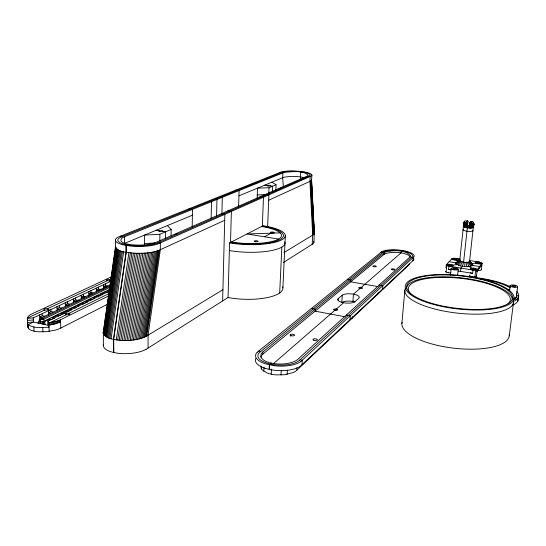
<?xml version="1.0" encoding="UTF-8"?>
<svg xmlns="http://www.w3.org/2000/svg" width="546" height="546" viewBox="0 0 546 546"><rect width="100%" height="100%" fill="white"/><g stroke="black" fill="none" stroke-linecap="round" stroke-linejoin="round"><path stroke-width="0.82" d="M159.848 240.998L159.869 234.254L171.157 229.443L167.369 225.6M165.54 238.5L165.581 231.818L162.749 231.347M171.11 236.056L171.157 229.443M192.199 227.102L192.465 209.35L188.923 208.804M211.138 218.605L211.5 201.679M216.571 216.216L216.96 199.474M221.894 213.425L222.297 197.318M222.625 300.948L224.863 214.36L221.219 213.793M145.973 349.392L228.051 297.515L229.566 242.915L263.158 225.716A38.513 10.176 2.1 0 1 283.367 238.848L280.644 240.411A38.513 10.176 2.1 0 1 229.566 242.915M238.595 206.852L239.093 190.547L235.824 190.076M257.146 198.348L257.521 188.158L269.041 187.735L276.092 184.732L275.839 190.547M262.346 226.133L263.465 197.243L260.019 196.778M472.891 264.83L469.307 261.036L472.474 264.175L472.727 265.445L468.98 266.605L464.707 266.564L464.864 262.38L461.322 261.677L459.732 260.579L463.404 226.372L463.95 225.826M409.452 263.397L409.5 263.67A16.162 4.607 4.8 0 1 408.893 264.974L296.812 370.256A22.823 9.282 2.3 0 1 293.291 372.502L284.739 374.733L275.976 374.884A16.858 6.893 2.3 0 1 267.014 372.925L262.087 369.806L261.329 368.762L261.432 366.277M268.803 193.646L269.041 187.735M267.608 227.184L268.919 194.826L265.568 194.342M260.722 357.255L260.879 356.715A23.423 9.343 2.5 0 1 262.831 354.156L262.913 351.965L384.131 252.839A16.578 4.586 4.9 0 1 386.22 251.788C393.98 250.307 404.927 249.385 410.558 255.671A16.53 4.573 4.8 0 1 409.944 256.968L297.836 359.309A23.376 9.227 2.3 0 1 294.226 361.541C287.073 364.441 279.013 364.619 271.498 363.158C267.369 362.148 259.903 360.114 260.968 354.511A23.444 9.289 2.5 0 1 262.919 351.965M263.8 371.266L263.971 367.096M272.352 192.083L272.597 186.22L270.256 185.893M413.595 258.251A16.974 4.75 4.8 0 1 413.486 260.108L300.669 365.902A24.085 9.657 2.4 0 1 273.833 370.208L269.144 369.376L269.335 364.865L271.498 363.158M269.437 369.437L269.635 364.933L270.495 364.025M271.212 374.167L271.43 369.144M282.896 172.877L124.406 236.8A23.164 6.224 0.2 0 0 121.526 238.445C118.346 242.349 126.201 243.953 128.754 244.342C136.411 245.543 144.315 245.331 151.884 243.68A23.13 6.17 0.1 0 0 156.299 242.274L307.132 176.112A16.121 3.187 2.9 0 0 308.258 175.252C303.235 170.031 292.397 171.847 285.401 172.208A16.155 3.201 3 0 0 282.896 172.877L282.678 177.703L283.347 186.991M228.051 297.515A37.824 12.155 1.8 0 0 278.228 293.905L279.675 293.004L281.838 247.099L283.026 246.301A38.418 10.456 2 0 0 284.78 241.844M282.896 287.879L285.353 235.408M281.013 375.02L281.21 370.83M287.121 374.372L287.326 370.188M290.274 336.295L290.356 334.643M296.812 370.256L296.942 367.772M268.7 200.218L310.783 180.992L311.595 180.16L311.889 175.109M302.034 364.673L302.272 360.237L300.054 359.773M312.182 244.308L312.701 235.114L309.937 181.395L310.196 176.522L308.667 176.317M313.923 242.328L314.278 232.651M338.131 300.245L338.24 298.594L342.274 295.195A8.825 2.887 4.1 0 1 353.474 294.178L401.017 252.866L401.617 250.88L402.184 250.498L405.098 251.051M342.274 295.195L341.776 302.552A8.804 2.948 4.2 0 1 354.955 301.958M350 319.703L350.279 315.779L346.335 315.035M352.15 318.277L352.266 316.632M378.18 293.823L378.303 292.301M262.824 354.156L384.002 254.436L384.131 252.839M382.555 289.182L382.848 285.613L379.252 284.992M283.94 252.6L313.295 234.753L314.435 233.203M401.883 323.498L404.832 290.404M412.913 260.729L413.206 257.494L411.575 257.234M446.089 272.072L446.758 265.52M450.969 269.84L448.573 269.451L448.914 266.161L473.027 270.052L472.652 273.362L458.155 271.007M450.45 275.102L451.16 268.318M466.4 226.426A2.628 0.621 5.7 0 1 467.533 226.358L468.072 221.355L467.41 220.809A4.825 1.119 5.6 0 0 465.656 222.55L465.137 227.334L464.332 227.027L464.762 224.249L463.363 223.287L464.523 221.942L463.301 223.86L464.059 224.283L463.8 226.706L463.834 223.969L463.411 223.573L464.673 222.55M457.596 275.471L458.271 269.198M463.854 224.488L463.574 226.392M466.85 224.822L464.701 224.829L464.093 224.522L464.155 223.949L464.748 223.089L467.035 223.143M460.558 271.396L460.913 268.1L462.448 266.291L463.581 262.223L467.356 227.812L466.086 227.627M466.577 227.327L467.123 222.304A2.634 0.607 5.6 0 1 468.072 221.355M467.315 221.649L467.41 220.809M469.144 227.702L469.69 222.672A2.634 0.607 5.6 0 0 471.444 222.379A2.634 0.607 5.6 0 0 470.632 221.724L470.543 222.556M469.69 222.672L470.365 223.225L469.847 228.016L473.054 227.457L473.355 222.925L474.03 224.181L473.867 225.075L472.686 225.505L470.652 225.682L469.417 225.191M470.652 225.682L470.277 224.072L469.601 223.512M471.997 222.311L472.085 221.478L470.632 221.724M473.785 223.853L473.867 225.075L470.113 225.58L471.683 225.621L471.744 225.041L471.41 224.044L470.277 224.072L471.744 225.041L474.03 224.181L473.587 223.239L473.935 224.495L473.491 223.526L471.41 224.044M470.98 227.989L471.246 225.559L471.683 225.621M471.935 227.887L472.201 225.45L472.686 225.505L472.365 223.942M472.638 227.702L472.911 225.273L473.867 225.075L473.416 224.747L473.054 227.457M473.327 227.184L469.54 261.411L468.277 262.264L464.864 262.38M474.918 276.795L475.668 270.181L474.706 269.663M481.053 265.445A3.44 0.949 6.3 0 0 481.838 265.083L476.986 271.355L477.177 269.704L482.022 263.465A3.44 0.942 6.3 0 0 477.566 261.93A3.44 0.942 6.3 0 0 476.412 263.418A3.44 0.942 6.3 0 0 482.022 263.465M476.494 276.044L477.054 271.103M479.443 268.182L479.627 266.544L472.727 265.445L469.437 261.752M481.34 269.669L482.084 263.227M260.851 366.066L261.329 368.762M509.459 290.417L510.08 285.51M509.247 335.879L513.533 302.286M514.1 299.672A42.295 12.811 6.6 0 0 515.001 298.955L516.27 297.413L517.635 286.752A3.856 1.119 7.3 0 0 512.489 284.923A3.856 1.119 7.3 0 0 511.438 286.732A3.856 1.119 7.3 0 0 517.635 286.752M106.941 304.545L60.783 328.091A22.12 7.589 -3.3 0 1 56.115 329.914L46.649 331.695L38.179 331.763A16.325 5.631 -3.3 0 1 34.023 331.149C31.422 330.678 26.31 328.856 28.071 325.32M517.704 301.276L518.7 296.021A44.178 13.377 6.6 0 0 516.741 291.455M27.655 326.651L27.361 317.922L28.392 316.182L30.624 314.496L111.561 276.774M27.587 319.56L27.389 320.434L33.333 319.963M222.911 289.701L146.813 335.967C138.909 340.226 129.566 340.834 120.762 340.424C114.776 339.53 105.863 339.435 103.146 332.951L115.527 246.355C117.615 252.948 127.791 251.993 133.415 253.139C142.103 253.528 151.16 253.364 159.357 250.129L224.713 220.297M103.269 333.51L115.643 247.652M103.494 334.07L115.889 248.075M103.822 334.623L116.237 248.498M104.245 335.155L116.687 248.915M104.777 335.681L117.233 249.317M105.398 336.193L117.875 249.713M106.122 336.684L118.619 250.095M106.934 337.155L119.451 250.464M107.842 337.605L120.373 250.819M108.831 338.022L121.376 251.153M109.903 338.424L122.461 251.467M111.077 338.8L123.655 251.774M116.264 339.933L128.89 252.702M117.745 340.138L130.385 252.88M119.233 340.301L131.886 253.023M120.762 340.424L133.415 253.139M122.311 340.513L134.971 253.228M123.881 340.561L136.548 253.289M125.464 340.567L138.131 253.317M127.054 340.533L139.721 253.317M128.638 340.465L141.305 253.283M130.214 340.356L142.881 253.228M131.777 340.213L144.444 253.139M133.313 340.028L145.973 253.023M134.814 339.81L147.475 252.873M136.282 339.557L148.935 252.702M137.708 339.271L150.355 252.505M103.337 345.284L103.399 331.245M139.08 338.95L151.72 252.286M140.404 338.602L153.023 252.034M141.66 338.22L154.272 251.767M142.847 337.817L155.446 251.474M143.96 337.38L156.552 251.16M145.004 336.93L157.576 250.832M145.959 336.452L158.517 250.484M146.813 335.967L159.357 250.129M516.223 293.182A42.295 12.811 6.6 0 1 516.796 295.775L516.27 297.413M464.707 266.564L460.319 265.868L456.087 264.025L455.917 262.769L460.285 259.951M42.533 324.031L43.892 321.253L43.817 319.178L110.128 287.196M43.455 324.228L44.806 321.451L49.754 319.041L52.191 319.567M38.875 323.225L40.24 320.461L40.158 318.386L109.814 285.073M37.967 323.027L39.326 320.263L40.752 319.574M460.319 265.868L462.373 261.984M463.363 223.287L464.1 222.181M518.161 297.734L516.844 299.345A44.178 13.377 6.6 0 1 513.458 301.488M463.998 222.461L463.534 224.188L465.397 224.904L464.059 224.283M458.476 265.322L461.322 261.677M382.985 252.279A15.295 4.225 4.8 0 1 401.638 250.867L402.184 250.498M451.876 258.695L446.341 264.742L446.007 268.011A3.474 0.983 5.9 0 1 446.328 267.799M464.762 224.249L465.561 223.389L464.155 223.949M413.82 256.886L300.907 361.452M460.496 261.322L457.029 264.694L452.641 265.042M299.338 360.428L411.923 256.907A15.288 4.225 4.8 0 0 401.638 250.867M353.555 300.921L352.921 301.488L353.446 294.171A8.825 2.887 4.1 0 1 358.879 298.184L355.023 301.645A8.927 2.955 4.1 0 1 343.611 302.737A8.927 2.955 4.1 0 1 338.24 298.594M257.221 352.245L381.695 251.754M273.334 363.732L343.584 302.737M382.923 252.266L259.992 352.15A21.704 8.606 2.4 0 0 270.447 364.066A21.704 8.599 2.4 0 0 299.256 360.415M456.087 264.025L459.957 260.947M39.326 320.263L40.24 320.461L40.704 323.628L43.892 321.253L109.391 289.448M279.675 293.004L280.917 292.014A37.824 12.155 1.8 0 0 282.678 286.821M459.193 261.015L456.695 262.257M455.712 263.37L459.848 260.237L455.917 262.769L449.146 261.684M283.483 262.462L313.131 243.687A15.916 4.307 3 0 0 313.581 241.475M281.838 247.099L280.31 247.904A38.418 10.456 2 0 1 229.354 250.573M463.472 222.993L463.923 222.734M264.455 236.793L271.621 232.917M300.464 179.463L300.553 172.133L301.692 171.601L304.586 172.051M109.173 290.131L107.699 290.847L109.214 291.141L47.898 321.062L48.84 323.041L58.818 320.57L109.098 295.7M49.406 322.959L66.346 314.612A2.266 0.764 -2.5 0 0 69.943 313.943A2.266 0.764 -2.5 0 0 66.796 313.281A2.266 0.764 -2.5 0 0 66.353 314.612M108.784 293.693L69.049 313.281L69.089 314.81M128.754 244.342L126.242 245.482L122.4 244.656M60.818 315.342L58.408 314.83L52.204 317.854L54.627 318.373M69.206 311.24L66.824 310.735L60.783 313.677L63.186 314.189M76.488 307.064L75.014 306.756L69.137 309.616L71.512 310.108M85.176 303.323L82.978 302.873L77.259 305.658L78.829 305.985M92.916 299.536L90.745 299.099L85.176 301.808L87.503 302.286M100.457 295.85L98.307 295.42L92.881 298.061L94.417 298.369M110.196 286.022L40.547 319.471L40.704 323.628M44.362 316.168L42.26 315.718L39.783 316.892L41.892 317.349M53.017 312.032L50.935 311.589L48.533 312.728L50.621 313.179M61.445 308.005L59.384 307.569L57.043 308.681L59.111 309.118M69.649 304.081L67.602 303.665L65.329 304.743L68.257 305.351M79.177 300.58L75.607 299.856L73.389 300.907L77.013 301.651M85.408 296.553L83.408 296.144L81.245 297.174L84.118 297.754M92.984 292.929L91.005 292.533L88.896 293.536L91.742 294.103M101.87 289.694L98.403 289.011L96.355 289.987L99.167 290.547M107.569 285.961L105.624 285.578L103.624 286.534L106.415 287.08M27.3 318.352L33.251 317.888L110.688 281.313M47.973 323.15L48.935 325.136L54.825 323.976L60.592 321.881L60.524 319.806M44.697 310.026A2.259 0.744 -2.9 0 1 45.229 308.722A2.259 0.744 -2.9 0 1 48.314 309.377A2.259 0.744 -2.9 0 1 44.697 310.026L27.327 318.154M47.461 308.722L107.228 280.74A2 0.614 -1.1 0 0 110.347 280.221A2 0.614 -1.1 0 0 107.487 279.675A2 0.614 -1.1 0 0 107.234 280.74M111.22 278.87L109.48 279.689L109.5 281.258M157.371 243.038L309.145 176.105M174.87 234.637L176.972 233.715M279.231 188.759L281.32 187.838M192.376 215.213L124.461 243.427L124.406 236.8M238.93 195.877L282.678 177.703A16.134 3.283 3 0 1 285.176 177.013L290.24 176.481L297.038 176.583A11.896 2.409 3 0 1 303.242 177.416M121.437 236.868L281.907 172.475M127.436 244.901L125.976 245.434L126.03 252.259L113.425 339.4L113.588 352.498L117.888 353.255A23.676 8.9 -1.8 0 0 145.918 349.379M280.876 172.106L118.653 236.882A23.853 6.402 0.1 0 0 122.359 244.669M301.174 171.874L301.89 171.628M463.404 226.372A4.989 1.181 5.7 0 0 465.021 227.354L466.605 227.081A2.628 0.621 5.7 0 0 469.171 227.45L469.894 228.057A4.989 1.181 5.7 0 0 473.082 226.856M465.656 222.55L467.123 222.304M469.307 261.234L471.505 263.513L475.812 263.165M470.713 225.102L471.744 225.041M144.472 243.612L154.989 242.977M159.869 234.254L144.465 235.114L144.478 245.297M257.268 194.949L266.305 194.588M280.166 232.876L247.017 233.981L278.59 239.073M49.133 331.408L49.003 327.231L48.048 325.232L33.415 322.031L27.477 322.509C27.805 325.505 31.477 326.317 33.872 326.965A16.346 5.569 -3.2 0 0 38.029 327.58L49.003 327.231L48.84 323.041M473.416 224.747L473.969 224.761M466.844 225.512L469.396 225.716L468.113 225.573M469.894 228.057L467.315 227.846M472.911 225.273L473.43 225.321M301.692 171.601L298.758 171.28A16.571 3.276 3 0 0 280.917 172.113M516.796 295.775L518.7 296.021M279.9 172.481L281.402 172.679M264.803 185.128L267.137 185.456M401.972 250.471L398.894 250.075A16.994 4.696 4.8 0 0 381.736 251.761M274.044 365.67L265.329 363.793A24.126 9.562 2.4 0 1 257.275 352.252M507.664 289.578L510.06 289.933M464.093 224.522L464.591 224.597M455.917 258.381L460.08 259.043M469.26 260.49L479.34 262.08M380.937 252.327L382.534 252.58M156.17 230.255L158.982 230.726M513.329 298.669L516.844 299.345M120.482 236.125L122.447 236.466M158.326 242.622L160.353 242.97L160.326 249.686L148.082 335.196L148.082 348.089M347.331 279.456L350.839 280.064L350.716 281.832L378.269 286.63M311.391 308.47L315.226 309.186L315.11 311.131L345.372 316.844M227.853 210.886L231.388 211.473L230.514 242.431A36.589 9.664 2.1 0 0 279.784 239.674A36.589 9.664 2.1 0 0 262.38 226.112M107.801 292.253L105.671 291.83L100.382 294.403L102.668 294.86M463.834 223.969L463.301 223.86L463.943 223.683M258.62 351.064L260.77 351.515M47.864 309.753L49.666 310.135M64.053 313.172L65.882 313.561L65.929 315.09M303.221 177.409L304.477 177.709M269.144 369.376L265.144 368.291M465.021 227.354L466.168 227.6M113.588 352.498L110.08 351.501A23.676 8.907 -1.7 0 1 103.426 344.697M479.613 263.425L480.562 263.916M456.067 259.698L459.009 261.275M471.826 268.127L468.98 266.605L467.301 262.401M450.621 265.786L451.535 266.291M464.216 222.775L464.748 223.089M271.84 182.207L276.092 184.732M471.505 263.513L472.474 264.175M469.007 262.046L471.976 265.963M472.713 230.187L472.856 230.821L471.696 231.272A4.989 1.201 5.7 0 1 465.738 230.978A4.989 1.201 5.7 0 1 463.158 229.402M468.277 262.264L470.7 266.359M311.466 179.498L311.623 179.941M473.075 223.764L473.498 224.74M410.36 257.002L408.435 255.105L404.177 253.515A12.217 3.392 4.8 0 0 401.017 252.866A12.217 3.392 4.8 0 0 397.584 252.464L390.806 252.484L386.09 253.385A16.564 4.614 4.9 0 0 384.002 254.436M40.24 320.461L40.629 321.553L44.806 321.451L44.922 324.563M466.134 262.442L466.932 266.673M310.421 181.176L313.295 234.753M311.582 179.723L314.414 233.476M311.513 180.344L314.325 233.743M311.507 183.49L311.732 187.701M312.046 193.605L312.312 198.662M312.585 203.719L312.851 208.777M313.117 213.834L313.39 218.891M313.657 223.949L313.97 229.846M311.329 180.59L314.162 234.009M311.09 180.794L313.936 234.261M310.783 180.992L313.643 234.514M27.498 317.492L27.559 318.871M27.361 317.922L27.45 319.997M33.251 317.888L33.415 322.031L28.433 324.563L28.59 328.719M42.178 313.67L42.26 315.718M39.708 314.837L39.906 319.97M27.525 322.939L27.682 327.088M52.471 322.42L52.546 324.515M51.283 322.652L51.358 324.747M50.068 322.863L50.143 324.952M47.898 321.062L48.048 325.232M33.872 326.965L34.023 331.149M56.88 321.266L56.955 323.348M55.842 321.587L55.91 323.669M54.757 321.887L54.825 323.976M53.631 322.167L53.706 324.256M50.867 309.562L50.935 311.589M49.754 319.041L49.809 320.584M48.464 310.701L48.614 315.008M103.126 332.384L103.146 332.951M59.698 320.195L59.767 322.27M58.818 320.57L58.886 322.645M57.876 320.925L57.944 323.007M56.982 306.675L57.091 310.183M42.779 327.723L42.916 331.907M60.592 321.881L60.783 328.091M59.323 305.569L59.384 307.569M58.408 314.83L58.456 316.359M66.824 310.735L66.865 312.244M65.267 302.764L65.377 306.436M67.547 301.685L67.602 303.665M75.56 297.904L75.607 299.856M75.014 306.756L75.055 308.456M73.341 298.949L73.437 302.586M83.361 294.219L83.408 296.144M82.978 302.873L83.019 304.552M81.197 295.236L81.286 298.826M88.855 291.625L88.95 295.987M90.964 290.629L91.005 292.533M90.745 299.099L90.779 300.757M98.369 287.128L98.403 289.011M98.307 295.42L98.335 297.058M96.321 288.097L96.383 291.605M103.597 284.664L103.658 288.93M105.596 283.715L105.624 285.578M113.848 352.559L113.691 339.455L126.297 252.307L126.242 245.482L130.344 246.048A23.853 6.395 0.1 0 0 158.49 243.734L311.049 176.126A16.571 3.276 3 0 0 304.613 172.045M115.39 240.069L115.465 246.785M516.298 297.113A3.842 1.16 7.4 0 1 513.847 298.034M472.085 277.293A44.178 13.377 6.6 0 1 510.442 286.916M518.024 297.72A44.124 13.527 6.7 0 1 513.001 305.071M477.436 278.378A42.295 12.811 6.6 0 1 510.442 287.906M406.47 288.561A53.221 16.435 6.4 0 1 460.694 277.791A53.221 16.435 6.4 0 1 512.278 300.095M513.533 301.16A54.675 17.001 6.4 0 1 456.115 312.974A54.675 17.001 6.4 0 1 405.412 288.254M509.261 334.637A54.047 18.714 6.8 0 1 454.06 348.205A54.047 18.714 6.8 0 1 402.068 322.304M410.845 294.117A51.297 15.834 6.4 0 1 459.05 278.153A51.297 15.834 6.4 0 1 508.053 303.781M405.112 251.044A16.994 4.696 4.8 0 1 413.779 256.879M265.103 368.311A24.085 9.664 2.4 0 1 255.781 358.401M300.853 361.438A24.12 9.555 2.4 0 1 274.031 365.69M301.201 171.86A14.913 2.942 3 0 1 309.084 176.099M281.968 172.481A14.913 2.948 3 0 1 301.201 171.86M157.289 243.025A21.465 5.753 0.1 0 1 127.375 244.922A21.465 5.753 0.1 0 1 121.512 236.882M261.595 226.515A34.657 9.152 2.1 0 1 278.064 239.353A34.657 9.152 2.1 0 1 231.381 241.987M481.169 269.41A3.433 0.962 6.4 0 1 478.139 270.372M476.317 275.764A3.515 1.01 6.4 0 1 472.74 276.733A3.515 1.01 6.4 0 1 469.888 274.966M448.628 272.277A1.734 0.498 5.9 0 1 448.205 272.188M451.187 269.574A3.474 0.983 5.9 0 1 448.573 269.451M450.846 272.85A3.467 0.996 5.9 0 1 447.01 272.447A3.467 0.996 5.9 0 1 445.673 271.273M472.652 273.362A3.522 1.003 6.4 0 1 470.434 272.7M476.876 270.83A3.522 0.996 6.3 0 1 476.986 271.355M472.085 221.478A4.825 1.119 5.6 0 1 473.58 222.686A4.825 1.119 5.6 0 1 470.365 223.225M467.56 226.112A2.628 0.621 5.7 0 1 470.113 226.481M43.817 319.178L40.547 319.471L40.158 318.386L43.817 319.178M453.439 269.151A1.809 0.512 6 0 0 456.422 269.171A1.809 0.512 6 0 0 454.135 268.345A1.809 0.512 6 0 0 453.439 269.151M512.639 286.432A1.931 0.56 7.3 0 0 515.745 286.445A1.931 0.56 7.3 0 0 513.172 285.524A1.931 0.56 7.3 0 0 512.639 286.432M452.225 269.417A3.624 1.024 6 0 0 458.183 269.458A3.624 1.024 6 0 0 453.596 267.806A3.624 1.024 6 0 0 452.225 269.417M427.907 302.764A54.75 16.79 6.4 0 0 513.806 299.379A54.75 16.79 6.4 0 0 437.162 274.597A54.75 16.79 6.4 0 0 427.907 302.764M428.678 302.395A53.255 16.332 6.4 0 0 512.298 299.153A53.255 16.332 6.4 0 0 437.824 275.02A53.255 16.332 6.4 0 0 428.678 302.395M373.635 266.666A1.754 0.512 4.5 0 0 376.33 266.455A1.754 0.512 4.5 0 0 373.778 265.793A1.754 0.512 4.5 0 0 373.635 266.666M392.124 269.744A1.774 0.519 4.9 0 0 394.813 269.526A1.774 0.519 4.9 0 0 392.212 268.85A1.774 0.519 4.9 0 0 392.124 269.744M313.848 340.24A2.252 0.846 3.4 0 0 317.417 339.83A2.252 0.846 3.4 0 0 314.284 338.8A2.252 0.846 3.4 0 0 313.848 340.24M291.038 335.654A2.232 0.833 2.8 0 0 294.615 335.264A2.232 0.833 2.8 0 0 291.564 334.248A2.232 0.833 2.8 0 0 291.038 335.654M334.425 310.169A2.047 0.703 3.8 0 0 337.64 309.848A2.047 0.703 3.8 0 0 334.746 308.975A2.047 0.703 3.8 0 0 334.425 310.169M359.568 288.377A1.904 0.601 4.3 0 0 362.51 288.111A1.904 0.601 4.3 0 0 359.773 287.346A1.904 0.601 4.3 0 0 359.568 288.377M159.732 231.518A2.198 0.573 0.6 0 0 163.063 231.067A2.198 0.573 0.6 0 0 159.794 230.528A2.198 0.573 0.6 0 0 159.732 231.518M267.608 185.906A1.713 0.362 2.6 0 0 270.386 185.804A1.713 0.362 2.6 0 0 268.093 185.306A1.713 0.362 2.6 0 0 267.608 185.906M254.914 241.625A1.972 0.539 2.2 0 0 258.128 241.428A1.972 0.539 2.2 0 0 255.514 240.731A1.972 0.539 2.2 0 0 254.914 241.625M271.205 232.835A1.897 0.498 2.5 0 0 274.269 232.651A1.897 0.498 2.5 0 0 271.724 232.002A1.897 0.498 2.5 0 0 271.205 232.835M452.88 259.691A3.392 0.928 5.9 0 0 458.463 259.739A3.392 0.928 5.9 0 0 454.163 258.238A3.392 0.928 5.9 0 0 452.88 259.691M447.345 265.779A3.474 0.976 5.8 0 0 453.078 265.827A3.474 0.976 5.8 0 0 448.696 264.257A3.474 0.976 5.8 0 0 447.345 265.779M477.538 263.172A1.72 0.471 6.3 0 0 480.343 263.199A1.72 0.471 6.3 0 0 478.119 262.428A1.72 0.471 6.3 0 0 477.538 263.172M454.019 259.452A1.699 0.464 5.9 0 0 456.818 259.48A1.699 0.464 5.9 0 0 454.668 258.729A1.699 0.464 5.9 0 0 454.019 259.452M472.577 269.403A1.761 0.491 6.3 0 0 475.457 269.424A1.761 0.491 6.3 0 0 473.191 268.625A1.761 0.491 6.3 0 0 472.577 269.403M471.416 269.663A3.522 0.99 6.3 0 0 477.177 269.704A3.522 0.99 6.3 0 0 472.631 268.1A3.522 0.99 6.3 0 0 471.416 269.663M448.525 265.527A1.74 0.485 5.8 0 0 451.392 265.554A1.74 0.485 5.8 0 0 449.201 264.769A1.74 0.485 5.8 0 0 448.525 265.527"/></g></svg>
